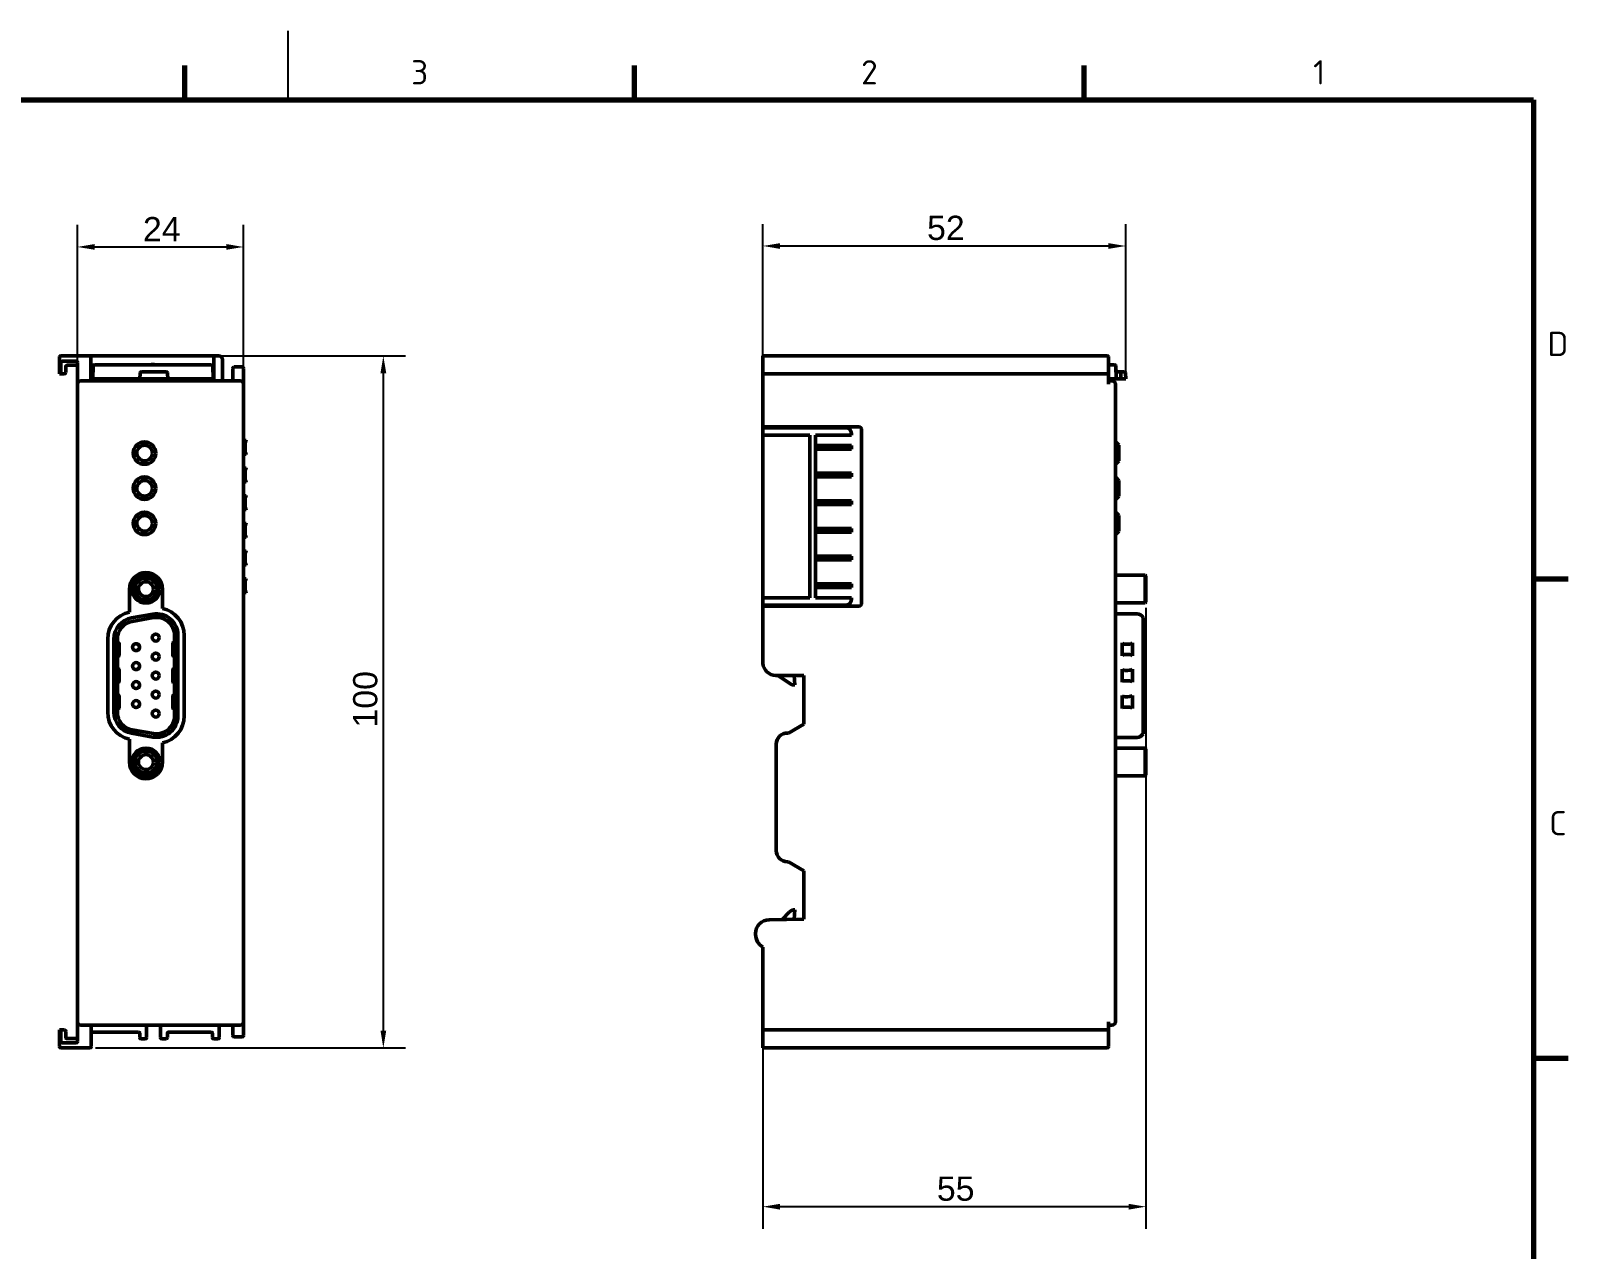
# Model space of a CAD drawing. Header units: millimetres. Extents: x 0 to 415, y 0 to 297.
# Drawn here: x 192.8 to 415, y 120.9 to 297 of the extents above; entities that cross this region are included whole.
import ezdxf

# ---------------------------------------------------------------- set-up
doc = ezdxf.new("R2010")
doc.units = ezdxf.units.MM
doc.layers.add('Bemaßung (ISO)', color=150, linetype='Continuous', lineweight=25, true_color=0x0080ff)
for name, color, linetype, lineweight in [('Rahmen (ISO)', 7, 'Continuous', 70), ('Rahmen Mittel', 7, 'Continuous', 50), ('Sichtbar (ISO)', 7, 'Continuous', 50)]:
    doc.layers.add(name, color=color, linetype=linetype, lineweight=lineweight)
doc.styles.add('FERTIG Motors-DIN-3_5mm', font='isocpeur.ttf')
doc.styles.add('Notiztext (DIN)', font='arial.ttf')
doc.dimstyles.new('Standard (DIN) online', dxfattribs={"dimtxt": 3.5, "dimasz": 2.5, "dimexe": 3.175, "dimexo": 0.8, "dimgap": 0.8, "dimtad": 1, "dimrnd": 1e-08, "dimtxsty": 'Notiztext (DIN)', "dimcen": 0.09, "dimdle": 10, "dimclrd": 7, "dimclre": 7, "dimclrt": 7, "dimadec": 0, "dimazin": 2, "dimtfac": 1, "dimtmove": 0, "dimatfit": 3, "dimfxl": 1, "dimtolj": 1, "dimtzin": 0, "dimlwd": 25, "dimlwe": 25, "dimarcsym": 0})

# ---------------------------------------------------------------- blocks, each defined once
blk = doc.blocks.new('Ränder A3-QUER')
at = {"layer": 'Rahmen (ISO)', "lineweight": 25}
blk.add_line((230, 287), (230, 297), dxfattribs=at)
at = {"layer": 'Rahmen (ISO)'}
for p, q in [((215, 292), (215, 287)), ((280, 292), (280, 287)), ((345, 292), (345, 287)), ((20, 287), (410, 287)), ((410, 287), (410, 10)), ((415, 217.75), (410, 217.75)), ((415, 148.5), (410, 148.5))]:
    blk.add_line(p, q, dxfattribs=at)
at = {"layer": 'Rahmen Mittel', "char_height": 3.5, "attachment_point": 5, "style": 'FERTIG Motors-DIN-3_5mm'}
for s, insert, width in [('\\fISOCPEUR|b0|i0;3', (249, 291), 65.5864), ('\\fISOCPEUR|b0|i0;2', (314, 291), 65.5864), ('\\fISOCPEUR|b0|i0;1', (379, 291), 65.5864), ('\\fISOCPEUR|b0|i0;D', (413.5, 251.75), 5.0047), ('\\fISOCPEUR|b0|i0;C', (413.5, 182.5), 5.0047)]:
    blk.add_mtext(s, dxfattribs=dict(at, insert=insert, width=width))
blk = doc.blocks.new('*D39')
at = {"layer": 'Bemaßung (ISO)', "color": 7, "lineweight": 25, "transparency": 16777216}
for p, q in [((199.54, 246.72), (199.54, 268.94)), ((223.54, 246.72), (223.54, 268.94)), ((202.04, 265.76), (221.04, 265.76))]:
    blk.add_line(p, q, dxfattribs=at)
at = {"layer": 'Bemaßung (ISO)', "color": 7, "transparency": 16777216}
for points in [[(202.04, 266.18), (202.04, 265.35), (199.54, 265.76)], [(221.04, 266.18), (221.04, 265.35), (223.54, 265.76)]]:
    blk.add_solid(points, dxfattribs=at)
at = {"layer": 'Defpoints', "color": 0, "transparency": 16777216}
for p in [(223.54, 265.76), (199.54, 245.92), (223.54, 245.92)]:
    blk.add_point(p, dxfattribs=at)
at = {"layer": 'Bemaßung (ISO)', "color": 7, "lineweight": 25, "transparency": 16777216, "insert": (209.01, 270.08), "char_height": 3.5, "attachment_point": 1, "style": 'Notiztext (DIN)'}
blk.add_mtext('\\A1;24', dxfattribs=at)
blk = doc.blocks.new('*D40')
at = {"layer": 'Bemaßung (ISO)', "color": 7, "lineweight": 25, "transparency": 16777216}
for p, q in [((298.6, 248.22), (298.6, 269.07)), ((351.05, 247.52), (351.05, 269.07)), ((301.1, 265.9), (348.55, 265.9))]:
    blk.add_line(p, q, dxfattribs=at)
at = {"layer": 'Bemaßung (ISO)', "color": 7, "transparency": 16777216}
for points in [[(301.1, 266.31), (301.1, 265.48), (298.6, 265.9)], [(348.55, 266.31), (348.55, 265.48), (351.05, 265.9)]]:
    blk.add_solid(points, dxfattribs=at)
at = {"layer": 'Defpoints', "color": 0, "transparency": 16777216}
for p in [(351.05, 265.9), (298.6, 247.42), (351.05, 246.72)]:
    blk.add_point(p, dxfattribs=at)
at = {"layer": 'Bemaßung (ISO)', "color": 7, "lineweight": 25, "transparency": 16777216, "insert": (322.33, 270.27), "char_height": 3.5, "attachment_point": 1, "style": 'Notiztext (DIN)'}
blk.add_mtext('\\A1;52', dxfattribs=at)
blk = doc.blocks.new('*D41')
at = {"layer": 'Bemaßung (ISO)', "color": 7, "lineweight": 25, "transparency": 16777216}
for p, q in [((353.95, 213.62), (353.95, 123.9)), ((298.6, 150.77), (298.6, 123.9)), ((351.45, 127.08), (301.1, 127.08))]:
    blk.add_line(p, q, dxfattribs=at)
at = {"layer": 'Bemaßung (ISO)', "color": 7, "transparency": 16777216}
for points in [[(301.1, 127.5), (301.1, 126.66), (298.6, 127.08)], [(351.45, 127.5), (351.45, 126.66), (353.95, 127.08)]]:
    blk.add_solid(points, dxfattribs=at)
at = {"layer": 'Defpoints', "color": 0, "transparency": 16777216}
for p in [(353.95, 214.42), (298.6, 151.57), (298.6, 127.08)]:
    blk.add_point(p, dxfattribs=at)
at = {"layer": 'Bemaßung (ISO)', "color": 7, "lineweight": 25, "transparency": 16777216, "insert": (323.75, 131.44), "char_height": 3.5, "attachment_point": 1, "style": 'Notiztext (DIN)'}
blk.add_mtext('\\A1;55', dxfattribs=at)
blk = doc.blocks.new('*D42')
at = {"layer": 'Bemaßung (ISO)', "color": 7, "lineweight": 25, "transparency": 16777216}
for p, q in [((220.23, 250.02), (246.93, 250.02)), ((243.75, 247.52), (243.75, 152.52)), ((202.14, 150.02), (246.93, 150.02))]:
    blk.add_line(p, q, dxfattribs=at)
at = {"layer": 'Bemaßung (ISO)', "color": 7, "transparency": 16777216}
for points in [[(243.34, 247.52), (244.17, 247.52), (243.75, 250.02)], [(243.34, 152.52), (244.17, 152.52), (243.75, 150.02)]]:
    blk.add_solid(points, dxfattribs=at)
at = {"layer": 'Defpoints', "color": 0, "transparency": 16777216}
for p in [(219.43, 250.02), (201.34, 150.02), (243.75, 150.02)]:
    blk.add_point(p, dxfattribs=at)
at = {"layer": 'Bemaßung (ISO)', "color": 7, "lineweight": 25, "transparency": 16777216, "insert": (239.38, 196.32), "char_height": 3.5, "attachment_point": 1, "rotation": 90, "style": 'Notiztext (DIN)'}
blk.add_mtext('\\A1;100', dxfattribs=at)

msp = doc.modelspace()

# ---------------------------------------------------------------- linework, layer by layer
at = {"layer": 'Sichtbar (ISO)'}
for p, q in [((196.943, 249.816), (196.943, 247.416)), ((201.293, 250.016), (197.143, 250.016)), ((197.143, 249.077), (197.143, 247.616)), ((199.343, 249.266), (197.335, 249.266)), ((199.543, 245.916), (199.543, 249.057)), ((201.293, 250.016), (219.433, 250.016)), ((201.493, 246.716), (201.493, 249.816)), ((219.233, 249.582), (219.233, 249.816)), ((219.233, 249.582), (219.233, 248.768)), ((219.983, 250.016), (219.433, 250.016)), ((220.483, 249.516), (220.483, 249.37)), ((220.483, 248.555), (220.483, 249.37)), ((348.346, 250.016), (298.596, 250.016)), ((298.596, 249.816), (298.596, 250.016)), ((298.596, 249.816), (298.596, 247.416)), ((348.546, 249.077), (348.546, 249.816)), ((348.546, 249.077), (348.546, 247.616)), ((196.968, 247.416), (196.943, 247.416)), ((196.968, 247.416), (197.609, 247.416)), ((197.643, 247.416), (197.609, 247.416)), ((197.843, 247.616), (197.843, 248.466)), ((198.043, 248.666), (199.343, 248.666)), ((201.293, 246.716), (201.743, 246.716)), ((201.79, 248.521), (201.743, 246.716)), ((202.243, 246.716), (201.743, 246.716)), ((201.99, 248.716), (202.29, 248.716)), ((202.243, 246.716), (208.567, 246.716)), ((218.596, 248.716), (202.29, 248.716)), ((208.588, 247.521), (208.567, 246.716)), ((208.767, 246.716), (208.567, 246.716)), ((208.767, 246.716), (212.393, 246.716)), ((212.372, 247.716), (208.788, 247.716)), ((212.593, 246.716), (212.393, 246.716)), ((212.593, 246.716), (212.572, 247.521)), ((212.593, 246.716), (218.643, 246.716)), ((218.596, 248.716), (218.896, 248.716)), ((219.143, 246.716), (218.643, 246.716)), ((219.143, 246.716), (219.096, 248.521)), ((219.143, 246.716), (219.433, 246.716)), ((219.233, 248.202), (219.233, 248.768)), ((219.233, 248.202), (219.233, 246.716)), ((220.483, 248.555), (220.483, 248.202)), ((220.483, 246.416), (220.483, 248.202)), ((221.993, 248.216), (221.993, 246.616)), ((222.193, 248.416), (222.194, 248.416)), ((223.343, 248.416), (222.194, 248.416)), ((223.543, 248.216), (223.543, 248.205)), ((223.543, 247.747), (223.543, 248.205)), ((223.543, 245.916), (223.543, 247.747)), ((298.596, 247.416), (348.346, 247.416)), ((298.596, 239.766), (298.596, 247.416)), ((348.442, 247.416), (348.346, 247.416)), ((349.125, 248.716), (348.546, 248.716)), ((348.546, 245.916), (348.546, 247.616)), ((348.546, 246.716), (349.173, 246.716)), ((349.125, 248.716), (349.425, 248.716)), ((349.672, 246.716), (349.173, 246.716)), ((349.672, 246.716), (349.625, 248.521)), ((349.672, 246.716), (349.872, 246.716)), ((350.141, 247.716), (349.841, 247.716)), ((349.872, 246.716), (350.12, 246.716)), ((350.12, 246.716), (350.32, 246.716)), ((350.541, 247.716), (350.141, 247.716)), ((350.341, 247.521), (350.32, 246.716)), ((350.52, 246.716), (350.32, 246.716)), ((350.52, 246.716), (350.846, 246.716)), ((350.825, 247.716), (350.541, 247.716)), ((351.046, 246.716), (350.846, 246.716)), ((351.046, 246.716), (351.025, 247.521)), ((199.543, 245.916), (199.543, 153.816)), ((223.043, 246.416), (200.043, 246.416)), ((223.543, 153.816), (223.543, 245.916)), ((349.046, 246.416), (348.546, 246.416)), ((349.546, 153.816), (349.546, 245.916)), ((223.543, 237.816), (223.895, 237.816)), ((223.918, 237.816), (223.895, 237.816)), ((298.596, 239.766), (312.546, 239.766)), ((298.596, 239.616), (298.596, 239.766)), ((310.596, 239.616), (298.596, 239.616)), ((298.596, 238.566), (298.596, 239.616)), ((298.596, 215.066), (298.596, 238.566)), ((298.596, 238.566), (305.396, 238.566)), ((305.396, 238.566), (305.396, 215.066)), ((306.196, 215.066), (306.196, 238.566)), ((306.196, 238.566), (311.396, 238.566)), ((311.396, 238.566), (311.396, 238.816)), ((312.846, 239.466), (312.846, 214.166)), ((223.543, 237.615), (223.77, 237.615)), ((223.543, 236.018), (223.77, 236.018)), ((223.895, 235.816), (223.543, 235.816)), ((223.793, 237.615), (223.77, 237.615)), ((223.793, 236.018), (223.77, 236.018)), ((223.793, 236.018), (223.793, 237.615)), ((223.895, 235.816), (223.918, 235.816)), ((306.196, 237.089), (311.396, 237.089)), ((306.196, 236.916), (311.396, 236.916)), ((311.396, 236.716), (306.196, 236.716)), ((311.396, 236.543), (306.196, 236.543)), ((311.396, 236.916), (311.396, 237.089)), ((311.396, 236.716), (311.396, 236.916)), ((311.396, 236.543), (311.396, 236.716)), ((350.046, 237.101), (349.546, 237.601)), ((350.046, 237.101), (350.046, 234.851)), ((223.543, 233.816), (223.895, 233.816)), ((223.543, 233.615), (223.77, 233.615)), ((223.793, 233.615), (223.77, 233.615)), ((223.793, 232.018), (223.793, 233.615)), ((223.918, 233.816), (223.895, 233.816)), ((350.046, 234.851), (349.546, 234.351)), ((223.543, 232.018), (223.77, 232.018)), ((223.895, 231.816), (223.543, 231.816)), ((223.793, 232.018), (223.77, 232.018)), ((223.895, 231.816), (223.918, 231.816)), ((306.196, 233.089), (311.396, 233.089)), ((306.196, 232.916), (311.396, 232.916)), ((311.396, 232.716), (306.196, 232.716)), ((311.396, 232.543), (306.196, 232.543)), ((311.396, 232.916), (311.396, 233.089)), ((311.396, 232.716), (311.396, 232.916)), ((311.396, 232.543), (311.396, 232.716)), ((350.046, 232.021), (349.546, 232.521)), ((350.046, 232.021), (350.046, 229.771)), ((223.543, 229.816), (223.895, 229.816)), ((223.543, 229.615), (223.77, 229.615)), ((223.793, 229.615), (223.77, 229.615)), ((223.793, 228.018), (223.793, 229.615)), ((223.918, 229.816), (223.895, 229.816)), ((306.196, 229.089), (311.396, 229.089)), ((306.196, 228.916), (311.396, 228.916)), ((311.396, 228.916), (311.396, 229.089)), ((311.396, 228.716), (311.396, 228.916)), ((350.046, 229.771), (349.546, 229.271)), ((223.543, 228.018), (223.77, 228.018)), ((223.895, 227.816), (223.543, 227.816)), ((223.793, 228.018), (223.77, 228.018)), ((223.895, 227.816), (223.918, 227.816)), ((311.396, 228.716), (306.196, 228.716)), ((311.396, 228.543), (306.196, 228.543)), ((311.396, 228.543), (311.396, 228.716)), ((350.046, 226.941), (349.546, 227.441)), ((350.046, 226.941), (350.046, 224.691)), ((223.543, 225.816), (223.895, 225.816)), ((223.543, 225.615), (223.77, 225.615)), ((223.793, 225.615), (223.77, 225.615)), ((223.793, 224.018), (223.793, 225.615)), ((223.918, 225.816), (223.895, 225.816)), ((306.196, 225.089), (311.396, 225.089)), ((306.196, 224.916), (311.396, 224.916)), ((311.396, 224.716), (306.196, 224.716)), ((311.396, 224.543), (306.196, 224.543)), ((311.396, 224.916), (311.396, 225.089)), ((311.396, 224.716), (311.396, 224.916)), ((311.396, 224.543), (311.396, 224.716)), ((350.046, 224.691), (349.546, 224.191)), ((223.543, 224.018), (223.77, 224.018)), ((223.895, 223.816), (223.543, 223.816)), ((223.793, 224.018), (223.77, 224.018)), ((223.895, 223.816), (223.918, 223.816)), ((223.543, 221.816), (223.895, 221.816)), ((223.543, 221.615), (223.77, 221.615)), ((223.543, 220.018), (223.77, 220.018)), ((223.793, 221.615), (223.77, 221.615)), ((223.793, 220.018), (223.77, 220.018)), ((223.793, 220.018), (223.793, 221.615)), ((223.918, 221.816), (223.895, 221.816)), ((306.196, 221.089), (311.396, 221.089)), ((306.196, 220.916), (311.396, 220.916)), ((311.396, 220.716), (306.196, 220.716)), ((311.396, 220.543), (306.196, 220.543)), ((311.396, 220.916), (311.396, 221.089)), ((311.396, 220.716), (311.396, 220.916)), ((311.396, 220.543), (311.396, 220.716)), ((223.895, 219.816), (223.543, 219.816)), ((223.543, 217.816), (223.895, 217.816)), ((223.895, 219.816), (223.918, 219.816)), ((223.918, 217.816), (223.895, 217.816)), ((349.546, 218.316), (353.846, 218.316)), ((353.846, 214.316), (353.846, 218.316)), ((353.946, 218.216), (353.846, 218.316)), ((353.946, 214.416), (353.946, 218.216)), ((207.043, 213.001), (207.043, 216.316)), ((211.843, 216.316), (211.843, 213.54)), ((223.543, 217.615), (223.77, 217.615)), ((223.543, 216.018), (223.77, 216.018)), ((223.895, 215.816), (223.543, 215.816)), ((223.793, 217.615), (223.77, 217.615)), ((223.793, 216.018), (223.77, 216.018)), ((223.793, 216.018), (223.793, 217.615)), ((223.895, 215.816), (223.918, 215.816)), ((306.196, 217.089), (311.396, 217.089)), ((306.196, 216.916), (311.396, 216.916)), ((311.396, 216.716), (306.196, 216.716)), ((311.396, 216.543), (306.196, 216.543)), ((311.396, 216.916), (311.396, 217.089)), ((311.396, 216.716), (311.396, 216.916)), ((311.396, 216.543), (311.396, 216.716)), ((305.396, 215.066), (298.596, 215.066)), ((298.596, 214.016), (298.596, 215.066)), ((310.596, 214.016), (298.596, 214.016)), ((298.596, 213.866), (298.596, 214.016)), ((312.546, 213.866), (298.596, 213.866)), ((298.596, 205.612), (298.596, 213.866)), ((311.396, 215.066), (306.196, 215.066)), ((311.396, 214.816), (311.396, 215.066)), ((349.546, 214.316), (353.846, 214.316)), ((353.946, 214.416), (353.846, 214.316)), ((210.435, 212.694), (207.375, 212.154)), ((207.462, 211.662), (210.522, 212.202)), ((349.546, 212.741), (352.68, 212.741)), ((353.546, 212.241), (353.546, 212.202)), ((353.546, 211.662), (353.546, 212.202)), ((353.546, 211.662), (353.546, 209.102)), ((203.913, 198.536), (203.913, 209.097)), ((204.813, 209.102), (204.813, 198.541)), ((205.313, 198.541), (205.313, 209.102)), ((213.573, 209.641), (213.573, 198.001)), ((214.073, 198.001), (214.073, 209.641)), ((214.973, 209.636), (214.973, 197.996)), ((353.546, 198.541), (353.546, 209.102)), ((205.362, 208.621), (205.313, 208.621)), ((205.369, 208.621), (205.362, 208.621)), ((205.373, 208.621), (205.369, 208.621)), ((205.568, 206.818), (205.568, 208.424)), ((213.318, 206.818), (213.318, 208.424)), ((213.517, 208.621), (213.513, 208.621)), ((213.525, 208.621), (213.517, 208.621)), ((213.573, 208.621), (213.525, 208.621)), ((350.524, 208.571), (350.524, 206.671)), ((350.871, 208.371), (351.291, 208.371)), ((351.291, 206.871), (350.871, 206.871)), ((352.037, 206.671), (352.037, 208.571)), ((205.313, 206.621), (205.362, 206.621)), ((205.362, 204.821), (205.313, 204.821)), ((205.362, 206.621), (205.369, 206.621)), ((205.369, 204.821), (205.362, 204.821)), ((205.369, 206.621), (205.373, 206.621)), ((205.373, 204.821), (205.369, 204.821)), ((205.568, 203.018), (205.568, 204.624)), ((213.318, 203.018), (213.318, 204.624)), ((213.513, 206.621), (213.517, 206.621)), ((213.517, 204.821), (213.513, 204.821)), ((213.525, 204.821), (213.517, 204.821)), ((213.573, 204.821), (213.525, 204.821)), ((350.524, 204.771), (350.524, 202.871)), ((350.871, 204.571), (351.291, 204.571)), ((352.037, 202.871), (352.037, 204.771)), ((205.313, 202.821), (205.362, 202.821)), ((205.362, 202.821), (205.369, 202.821)), ((205.369, 202.821), (205.373, 202.821)), ((213.513, 202.821), (213.517, 202.821)), ((300.47, 203.86), (304.546, 203.816)), ((300.773, 203.818), (302.722, 202.547)), ((302.995, 202.466), (303.246, 202.466)), ((303.246, 202.466), (303.127, 203.832)), ((304.546, 203.816), (304.546, 196.816)), ((351.291, 203.071), (350.871, 203.071)), ((205.362, 201.021), (205.313, 201.021)), ((205.369, 201.021), (205.362, 201.021)), ((205.373, 201.021), (205.369, 201.021)), ((205.568, 199.218), (205.568, 200.824)), ((213.318, 199.218), (213.318, 200.824)), ((213.517, 201.021), (213.513, 201.021)), ((213.525, 201.021), (213.517, 201.021)), ((213.573, 201.021), (213.525, 201.021)), ((350.524, 200.971), (350.524, 199.071)), ((350.871, 200.771), (351.291, 200.771)), ((352.037, 199.071), (352.037, 200.971)), ((205.313, 199.021), (205.362, 199.021)), ((205.362, 199.021), (205.369, 199.021)), ((205.369, 199.021), (205.373, 199.021)), ((213.513, 199.021), (213.517, 199.021)), ((351.291, 199.271), (350.871, 199.271)), ((353.546, 198.541), (353.546, 195.98)), ((210.522, 195.441), (207.462, 195.98)), ((304.546, 196.816), (302.294, 195.516)), ((353.546, 195.441), (353.546, 195.98)), ((207.043, 191.316), (207.043, 194.631)), ((207.375, 195.488), (210.435, 194.948)), ((211.843, 194.092), (211.843, 191.316)), ((300.546, 193.916), (300.546, 178.516)), ((302.294, 195.516), (302.146, 195.516)), ((349.546, 194.901), (352.68, 194.901)), ((349.546, 193.326), (353.846, 193.326)), ((353.546, 195.441), (353.546, 195.401)), ((353.846, 189.326), (353.846, 193.326)), ((353.946, 193.226), (353.846, 193.326)), ((353.946, 189.426), (353.946, 193.226)), ((349.546, 189.326), (353.846, 189.326)), ((353.946, 189.426), (353.846, 189.326)), ((302.146, 176.916), (302.294, 176.916)), ((302.294, 176.916), (304.546, 175.616)), ((304.546, 175.616), (304.546, 168.638)), ((301.378, 168.583), (302.446, 169.697)), ((302.72, 169.881), (302.446, 169.697)), ((303.246, 169.966), (302.999, 169.966)), ((303.128, 168.614), (303.246, 169.966)), ((304.546, 168.638), (299.511, 168.55)), ((297.546, 166.551), (297.546, 166.416)), ((298.596, 152.616), (298.596, 164.597)), ((199.543, 153.816), (199.543, 150.975)), ((223.543, 152.286), (223.543, 153.816)), ((348.546, 153.816), (348.546, 152.467)), ((196.943, 152.616), (196.972, 152.616)), ((196.943, 152.616), (196.943, 150.216)), ((197.605, 152.616), (196.972, 152.616)), ((197.15, 152.416), (197.15, 150.955)), ((197.605, 152.616), (197.65, 152.616)), ((197.85, 151.566), (197.85, 152.416)), ((199.343, 151.366), (198.05, 151.366)), ((200.043, 153.316), (223.043, 153.316)), ((201.543, 150.216), (201.543, 153.216)), ((201.743, 152.316), (208.343, 152.316)), ((208.543, 152.116), (208.543, 151.516)), ((208.743, 151.316), (209.343, 151.316)), ((209.543, 152.199), (209.543, 153.116)), ((209.543, 151.516), (209.543, 152.199)), ((211.543, 153.116), (211.543, 152.199)), ((211.543, 152.199), (211.543, 151.516)), ((211.743, 151.316), (212.343, 151.316)), ((212.543, 151.516), (212.543, 152.116)), ((212.743, 152.316), (218.843, 152.316)), ((219.043, 152.116), (219.043, 151.516)), ((219.243, 151.316), (219.843, 151.316)), ((220.043, 152.199), (220.043, 153.116)), ((220.043, 151.516), (220.043, 152.199)), ((221.993, 153.116), (221.993, 151.816)), ((222.194, 151.616), (222.193, 151.616)), ((222.194, 151.616), (223.343, 151.616)), ((223.543, 151.827), (223.543, 152.286)), ((223.543, 151.827), (223.543, 151.816)), ((298.596, 152.616), (348.346, 152.616)), ((298.596, 152.616), (298.596, 150.216)), ((348.346, 152.616), (348.45, 152.616)), ((348.546, 153.316), (349.046, 153.316)), ((348.546, 150.216), (348.546, 152.467)), ((197.143, 150.016), (201.343, 150.016)), ((197.342, 150.766), (199.343, 150.766)), ((298.596, 150.016), (298.596, 150.216)), ((298.596, 150.016), (348.346, 150.016))]:
    msp.add_line(p, q, dxfattribs=at)
for centre, radius in [((209.243, 235.976), 1.625), ((209.243, 235.976), 1.125), ((209.243, 230.896), 1.625), ((209.243, 230.896), 1.125), ((209.243, 225.816), 1.625), ((209.243, 225.816), 1.125), ((209.443, 216.316), 2), ((209.443, 216.316), 1.9), ((209.443, 216.316), 1.6), ((209.443, 216.316), 1.078), ((210.863, 209.311), 0.505), ((208.023, 207.931), 0.505), ((210.863, 206.561), 0.505), ((208.023, 205.191), 0.505), ((208.023, 202.451), 0.505), ((210.863, 203.821), 0.505), ((208.023, 199.711), 0.505), ((210.863, 201.081), 0.505), ((210.863, 198.331), 0.505), ((209.443, 191.326), 2), ((209.443, 191.326), 1.9), ((209.443, 191.326), 1.6), ((209.443, 191.326), 1.078)]:
    msp.add_circle(centre, radius, dxfattribs=at)
for centre, radius, start, end in [((197.143, 249.816), 0.2, 90, 180), ((201.293, 249.816), 0.2, 0, 90), ((219.433, 249.816), 0.2, 90, 180), ((219.983, 249.516), 0.5, 0, 90), ((348.346, 249.816), 0.2, 0, 90), ((197.643, 247.616), 0.2, 270, 0), ((198.043, 248.466), 0.2, 177.21988, 180), ((198.043, 248.466), 0.2, 90, 92.65533), ((199.343, 248.466), 0.2, 0, 90), ((201.99, 248.516), 0.2, 90, 178.5), ((208.788, 247.516), 0.2, 90, 178.5), ((210.443, 247.616), 1.167, 70.44651, 109.55349), ((212.372, 247.516), 0.2, 1.5, 90), ((218.896, 248.516), 0.2, 1.5, 90), ((222.193, 248.216), 0.2, 90, 180), ((223.343, 248.216), 0.2, 0, 90), ((349.425, 248.516), 0.2, 1.5, 90), ((349.841, 247.916), 0.2, 181.5, 270), ((350.541, 247.516), 0.2, 90, 178.5), ((350.825, 247.516), 0.2, 1.5, 90), ((200.043, 245.916), 0.5, 90, 180), ((221.793, 246.616), 0.2, 270, 0), ((223.043, 245.916), 0.5, 0, 90), ((348.746, 246.616), 0.2, 180, 270), ((349.046, 245.916), 0.5, 0, 90), ((310.596, 238.816), 0.8, 0, 90), ((312.546, 239.466), 0.3, 0, 90), ((209.443, 216.316), 2.4, 0, 180), ((209.443, 216.316), 2.027, 114.61998, 155.38002), ((209.443, 216.316), 2.027, 24.61998, 65.38002), ((209.443, 216.316), 2.027, 204.61998, 245.38002), ((209.443, 216.316), 2.027, 294.61998, 335.38002), ((210.973, 209.636), 4, 0, 77.43776), ((310.596, 214.816), 0.8, 270, 0), ((312.546, 214.166), 0.3, 270, 0), ((207.913, 209.097), 4, 102.56224, 180), ((207.913, 209.102), 3.1, 100, 180), ((207.913, 209.102), 2.6, 100, 180), ((210.973, 209.641), 3.1, 0, 100), ((210.973, 209.641), 2.6, 0, 100), ((352.68, 211.741), 1, 30, 90), ((300.49, 205.76), 1.9, 184.4777, 269.37718), ((207.913, 198.536), 4, 180, 257.43776), ((207.913, 198.541), 3.1, 180, 260), ((207.913, 198.541), 2.6, 180, 260), ((210.973, 198.001), 3.1, 260, 0), ((210.973, 198.001), 2.6, 260, 0), ((210.973, 197.996), 4, 282.56224, 0), ((302.146, 193.916), 1.6, 89.99845, 180.00155), ((352.68, 195.901), 1, 270, 330), ((209.443, 191.316), 2.4, 180, 0), ((209.443, 191.326), 2.027, 114.61998, 155.38002), ((209.443, 191.326), 2.027, 24.61998, 65.38002), ((209.443, 191.326), 2.027, 204.61998, 245.38002), ((209.443, 191.326), 2.027, 294.61998, 335.38002), ((302.146, 178.516), 1.6, 179.99845, 270.00155), ((299.546, 166.551), 2, 90.99857, 180.00158), ((299.646, 166.416), 2.1, 180, 240), ((200.043, 153.816), 0.5, 180, 270), ((223.043, 153.816), 0.5, 270, 0), ((349.046, 153.816), 0.5, 270, 0), ((197.65, 152.416), 0.2, 0, 90), ((198.05, 151.566), 0.2, 180, 182.76735), ((198.05, 151.566), 0.2, 267.32996, 270), ((199.343, 151.566), 0.2, 270, 0), ((201.643, 153.216), 0.1, 90, 180), ((201.743, 152.116), 0.2, 98.44523, 138.82782), ((208.343, 152.116), 0.2, 11.95286, 90), ((208.343, 152.116), 0.2, 0, 11.95286), ((208.743, 151.516), 0.2, 180, 270), ((209.343, 151.516), 0.2, 270, 0), ((209.743, 153.116), 0.2, 90, 180), ((211.343, 153.116), 0.2, 0, 90), ((211.743, 151.516), 0.2, 180, 270), ((212.343, 151.516), 0.2, 270, 0), ((212.743, 152.116), 0.2, 168.04714, 180), ((212.743, 152.116), 0.2, 90, 168.04714), ((218.843, 152.116), 0.2, 11.95286, 90), ((218.843, 152.116), 0.2, 0, 11.95286), ((219.243, 151.516), 0.2, 180, 270), ((219.843, 151.516), 0.2, 270, 0), ((220.243, 153.116), 0.2, 90, 180), ((221.793, 153.116), 0.2, 0, 90), ((222.193, 151.816), 0.2, 180, 270), ((223.343, 151.816), 0.2, 270, 0), ((197.143, 150.216), 0.2, 180, 270), ((201.343, 150.216), 0.2, 270, 0), ((348.346, 150.216), 0.2, 270, 0)]:
    msp.add_arc(centre, radius, start, end, dxfattribs=at)
for centre, major_axis, ratio, start_param, end_param in [((197.355, 249.057), (-0.167, 0.143), 0.9081532, 5.468899, 6.9446267), ((199.343, 249.057), (0, 0.209), 0.9578263, 4.712389, 6.2831853), ((219.033, 249.816), (0.2, 0), 0.4285714, 4.712389, 6.2831853), ((350.871, 208.571), (-0.346, 0), 0.5773503, 0, 1.5707963), ((350.871, 206.671), (-0.346, 0), 0.5773503, 4.712389, 6.2831853), ((351.291, 208.571), (0.746, 0), 0.2679492, 4.712389, 6.2831853), ((351.291, 206.671), (0.746, 0), 0.2679492, 0, 1.5707963), ((350.871, 204.771), (-0.346, 0), 0.5773503, 0, 1.5707963), ((351.291, 204.771), (0.746, 0), 0.2679492, 4.712389, 6.2831853), ((301.046, 204.237), (-0.44, -0.238), 0.999803, 0.3645831, 0.4963647), ((302.995, 202.966), (-0.142, -0.479), 0.9998342, 5.9942796, 6.572091), ((350.871, 202.871), (-0.346, 0), 0.5773503, 4.712389, 6.2831853), ((351.291, 202.871), (0.746, 0), 0.2679492, 0, 1.5707963), ((350.871, 200.971), (-0.346, 0), 0.5773503, 0, 1.5707963), ((351.291, 200.971), (0.746, 0), 0.2679492, 4.712389, 6.2831853), ((350.871, 199.071), (-0.346, 0), 0.5773503, 4.712389, 6.2831853), ((351.291, 199.071), (0.746, 0), 0.2679492, 0, 1.5707963), ((302.999, 169.466), (-0.146, 0.478), 0.9998335, 5.9867306, 6.5796401), ((196.938, 152.416), (0.212, 0), 0.9438584, 0, 0.2577539), ((201.743, 152.116), (0, 0.4), 0.5, 0.8971627, 1.5707963), ((197.362, 150.975), (-0.167, -0.143), 0.9081532, 5.6217439, 7.0974716), ((199.343, 150.975), (0, -0.209), 0.9578263, 0, 1.5707963)]:
    msp.add_ellipse(centre, major_axis=major_axis, ratio=ratio, start_param=start_param, end_param=end_param, dxfattribs=at)
for points, knots in [([(196.968, 247.416), (196.974, 247.416), (196.981, 247.417), (196.999, 247.421), (197.011, 247.424), (197.036, 247.436), (197.049, 247.444), (197.083, 247.471), (197.105, 247.496), (197.135, 247.553), (197.143, 247.585), (197.143, 247.616)], [-0.080065693, -0.080065693, -0.080065693, -0.080065693, -0.07621394, -0.07621394, -0.071583949, -0.071583949, -0.066953957, -0.066953957, -0.057618026, -0.057618026, -0.048282094, -0.048282094, -0.048282094, -0.048282094]), ([(197.843, 248.476), (197.846, 248.525), (197.867, 248.573), (197.937, 248.643), (197.985, 248.664), (198.034, 248.666)], [-0.14816716, -0.14816716, -0.14816716, -0.14816716, -0.07408358, -0.07408358, 0, 0, 0, 0]), ([(348.442, 247.416), (348.453, 247.416), (348.464, 247.417), (348.486, 247.421), (348.497, 247.424), (348.516, 247.436), (348.523, 247.444), (348.539, 247.471), (348.543, 247.496), (348.547, 247.553), (348.546, 247.585), (348.546, 247.616)], [-0.080065693, -0.080065693, -0.080065693, -0.080065693, -0.07621394, -0.07621394, -0.071583949, -0.071583949, -0.066953957, -0.066953957, -0.057618026, -0.057618026, -0.048282094, -0.048282094, -0.048282094, -0.048282094]), ([(223.516, 246.183), (223.515, 246.19), (223.514, 246.196), (223.482, 246.339), (223.424, 246.472), (223.343, 246.549)], [-0.055863223, -0.055863223, -0.055863223, -0.055863223, -0.053494348, -0.053494348, 0, 0, 0, 0]), ([(223.543, 245.916), (223.543, 245.965), (223.54, 246.014), (223.531, 246.103), (223.525, 246.144), (223.516, 246.183)], [-0.089684716, -0.089684716, -0.089684716, -0.089684716, -0.071323372, -0.071323372, -0.055863223, -0.055863223, -0.055863223, -0.055863223]), ([(223.918, 237.816), (223.918, 237.792), (223.914, 237.767), (223.899, 237.722), (223.887, 237.7), (223.859, 237.662), (223.841, 237.645), (223.812, 237.625), (223.803, 237.619), (223.793, 237.615)], [0, 0, 0, 0, 0.007252815, 0.007252815, 0.014419145, 0.014419145, 0.02158857, 0.02158857, 0.024884401, 0.024884401, 0.024884401, 0.024884401]), ([(223.793, 236.018), (223.815, 236.007), (223.835, 235.992), (223.869, 235.959), (223.883, 235.939), (223.905, 235.896), (223.912, 235.873), (223.917, 235.838), (223.918, 235.827), (223.918, 235.816)], [0, 0, 0, 0, 0.007252815, 0.007252815, 0.014419145, 0.014419145, 0.02158857, 0.02158857, 0.024884401, 0.024884401, 0.024884401, 0.024884401]), ([(223.918, 233.816), (223.918, 233.792), (223.914, 233.767), (223.899, 233.722), (223.887, 233.7), (223.859, 233.662), (223.841, 233.645), (223.812, 233.625), (223.803, 233.619), (223.793, 233.615)], [0, 0, 0, 0, 0.007252815, 0.007252815, 0.014419145, 0.014419145, 0.02158857, 0.02158857, 0.024884401, 0.024884401, 0.024884401, 0.024884401]), ([(223.793, 232.018), (223.815, 232.007), (223.835, 231.992), (223.869, 231.959), (223.883, 231.939), (223.905, 231.896), (223.912, 231.873), (223.917, 231.838), (223.918, 231.827), (223.918, 231.816)], [0, 0, 0, 0, 0.007252815, 0.007252815, 0.014419145, 0.014419145, 0.02158857, 0.02158857, 0.024884401, 0.024884401, 0.024884401, 0.024884401]), ([(223.918, 229.816), (223.918, 229.792), (223.914, 229.767), (223.899, 229.722), (223.887, 229.7), (223.859, 229.662), (223.841, 229.645), (223.812, 229.625), (223.803, 229.619), (223.793, 229.615)], [0, 0, 0, 0, 0.007252815, 0.007252815, 0.014419145, 0.014419145, 0.02158857, 0.02158857, 0.024884401, 0.024884401, 0.024884401, 0.024884401]), ([(223.793, 228.018), (223.815, 228.007), (223.835, 227.992), (223.869, 227.959), (223.883, 227.939), (223.905, 227.896), (223.912, 227.873), (223.917, 227.838), (223.918, 227.827), (223.918, 227.816)], [0, 0, 0, 0, 0.007252815, 0.007252815, 0.014419145, 0.014419145, 0.02158857, 0.02158857, 0.024884401, 0.024884401, 0.024884401, 0.024884401]), ([(223.918, 225.816), (223.918, 225.792), (223.914, 225.767), (223.899, 225.722), (223.887, 225.7), (223.859, 225.662), (223.841, 225.645), (223.812, 225.625), (223.803, 225.619), (223.793, 225.615)], [0, 0, 0, 0, 0.007252815, 0.007252815, 0.014419145, 0.014419145, 0.02158857, 0.02158857, 0.024884401, 0.024884401, 0.024884401, 0.024884401]), ([(223.793, 224.018), (223.815, 224.007), (223.835, 223.992), (223.869, 223.959), (223.883, 223.939), (223.905, 223.896), (223.912, 223.873), (223.917, 223.838), (223.918, 223.827), (223.918, 223.816)], [0, 0, 0, 0, 0.007252815, 0.007252815, 0.014419145, 0.014419145, 0.02158857, 0.02158857, 0.024884401, 0.024884401, 0.024884401, 0.024884401]), ([(223.918, 221.816), (223.918, 221.792), (223.914, 221.767), (223.899, 221.722), (223.887, 221.7), (223.859, 221.662), (223.841, 221.645), (223.812, 221.625), (223.803, 221.619), (223.793, 221.615)], [0, 0, 0, 0, 0.007252815, 0.007252815, 0.014419145, 0.014419145, 0.02158857, 0.02158857, 0.024884401, 0.024884401, 0.024884401, 0.024884401]), ([(223.793, 220.018), (223.815, 220.007), (223.835, 219.992), (223.869, 219.959), (223.883, 219.939), (223.905, 219.896), (223.912, 219.873), (223.917, 219.838), (223.918, 219.827), (223.918, 219.816)], [0, 0, 0, 0, 0.007252815, 0.007252815, 0.014419145, 0.014419145, 0.02158857, 0.02158857, 0.024884401, 0.024884401, 0.024884401, 0.024884401]), ([(208.599, 218.159), (208.65, 218.185), (208.705, 218.203), (208.803, 218.231), (208.848, 218.241), (208.932, 218.258), (208.974, 218.266), (209.047, 218.278), (209.081, 218.284), (209.115, 218.289)], [0, 0, 0, 0, 0.017347537, 0.017347537, 0.030979624, 0.030979624, 0.043522746, 0.043522746, 0.053914601, 0.053914601, 0.053914601, 0.053914601]), ([(209.772, 218.289), (209.809, 218.283), (209.846, 218.277), (209.924, 218.264), (209.965, 218.256), (210.05, 218.238), (210.095, 218.228), (210.19, 218.201), (210.24, 218.183), (210.287, 218.159)], [0.002326341, 0.002326341, 0.002326341, 0.002326341, 0.013839455, 0.013839455, 0.026414592, 0.026414592, 0.040266604, 0.040266604, 0.056356439, 0.056356439, 0.056356439, 0.056356439]), ([(223.918, 217.816), (223.918, 217.792), (223.914, 217.767), (223.899, 217.722), (223.887, 217.7), (223.859, 217.662), (223.841, 217.645), (223.812, 217.625), (223.803, 217.619), (223.793, 217.615)], [0, 0, 0, 0, 0.007252815, 0.007252815, 0.014419145, 0.014419145, 0.02158857, 0.02158857, 0.024884401, 0.024884401, 0.024884401, 0.024884401]), ([(207.47, 216.645), (207.476, 216.682), (207.482, 216.719), (207.496, 216.796), (207.503, 216.838), (207.521, 216.923), (207.532, 216.968), (207.559, 217.063), (207.576, 217.113), (207.601, 217.16)], [0.002326341, 0.002326341, 0.002326341, 0.002326341, 0.013839455, 0.013839455, 0.026414592, 0.026414592, 0.040266604, 0.040266604, 0.056356439, 0.056356439, 0.056356439, 0.056356439]), ([(207.601, 215.472), (207.574, 215.523), (207.556, 215.578), (207.529, 215.676), (207.518, 215.721), (207.501, 215.805), (207.494, 215.847), (207.481, 215.92), (207.476, 215.954), (207.47, 215.987)], [0, 0, 0, 0, 0.017347394, 0.017347394, 0.030979423, 0.030979423, 0.043522546, 0.043522546, 0.053914787, 0.053914787, 0.053914787, 0.053914787]), ([(211.286, 217.16), (211.312, 217.109), (211.331, 217.054), (211.358, 216.956), (211.368, 216.911), (211.385, 216.827), (211.393, 216.786), (211.405, 216.712), (211.411, 216.679), (211.416, 216.645)], [0, 0, 0, 0, 0.017347537, 0.017347537, 0.030979624, 0.030979624, 0.043522746, 0.043522746, 0.053914601, 0.053914601, 0.053914601, 0.053914601]), ([(211.416, 215.987), (211.41, 215.95), (211.404, 215.913), (211.391, 215.836), (211.383, 215.794), (211.365, 215.71), (211.355, 215.664), (211.328, 215.569), (211.31, 215.519), (211.286, 215.472)], [0.002325923, 0.002325923, 0.002325923, 0.002325923, 0.013839315, 0.013839315, 0.026414248, 0.026414248, 0.040265994, 0.040265994, 0.056355348, 0.056355348, 0.056355348, 0.056355348]), ([(223.793, 216.018), (223.815, 216.007), (223.835, 215.992), (223.869, 215.959), (223.883, 215.939), (223.905, 215.896), (223.912, 215.873), (223.917, 215.838), (223.918, 215.827), (223.918, 215.816)], [0, 0, 0, 0, 0.007252815, 0.007252815, 0.014419145, 0.014419145, 0.02158857, 0.02158857, 0.024884401, 0.024884401, 0.024884401, 0.024884401]), ([(209.115, 214.343), (209.077, 214.349), (209.04, 214.355), (208.963, 214.369), (208.921, 214.376), (208.837, 214.394), (208.791, 214.405), (208.696, 214.432), (208.646, 214.449), (208.599, 214.474)], [0.002324333, 0.002324333, 0.002324333, 0.002324333, 0.01383878, 0.01383878, 0.026412937, 0.026412937, 0.040263669, 0.040263669, 0.056351192, 0.056351192, 0.056351192, 0.056351192]), ([(210.287, 214.474), (210.236, 214.447), (210.181, 214.429), (210.083, 214.402), (210.038, 214.391), (209.954, 214.374), (209.913, 214.367), (209.839, 214.354), (209.806, 214.349), (209.772, 214.343)], [0, 0, 0, 0, 0.017346847, 0.017346847, 0.030978661, 0.030978661, 0.043521781, 0.043521781, 0.053915497, 0.053915497, 0.053915497, 0.053915497]), ([(205.373, 208.621), (205.38, 208.621), (205.388, 208.621), (205.403, 208.619), (205.41, 208.618), (205.431, 208.613), (205.444, 208.608), (205.469, 208.596), (205.481, 208.588), (205.503, 208.571), (205.514, 208.561), (205.531, 208.54), (205.539, 208.528), (205.552, 208.503), (205.557, 208.49), (205.566, 208.459), (205.568, 208.441), (205.568, 208.424)], [0, 0, 0, 0, 0.002317604, 0.002317604, 0.004606723, 0.004606723, 0.0089822, 0.0089822, 0.013282357, 0.013282357, 0.017584769, 0.017584769, 0.02188541, 0.02188541, 0.026186536, 0.026186536, 0.031579325, 0.031579325, 0.031579325, 0.031579325]), ([(205.568, 206.818), (205.568, 206.797), (205.565, 206.776), (205.551, 206.735), (205.541, 206.715), (205.514, 206.681), (205.498, 206.665), (205.462, 206.641), (205.442, 206.632), (205.413, 206.625), (205.405, 206.624), (205.389, 206.622), (205.381, 206.621), (205.373, 206.621)], [0, 0, 0, 0, 0.006426731, 0.006426731, 0.013148773, 0.013148773, 0.019851137, 0.019851137, 0.026466803, 0.026466803, 0.028973351, 0.028973351, 0.031517683, 0.031517683, 0.031517683, 0.031517683]), ([(213.318, 208.424), (213.318, 208.445), (213.322, 208.466), (213.335, 208.507), (213.345, 208.527), (213.372, 208.562), (213.388, 208.577), (213.425, 208.601), (213.445, 208.61), (213.473, 208.617), (213.481, 208.619), (213.497, 208.621), (213.505, 208.621), (213.513, 208.621)], [0, 0, 0, 0, 0.006425812, 0.006425812, 0.013147841, 0.013147841, 0.019850503, 0.019850503, 0.026466205, 0.026466205, 0.028973114, 0.028973114, 0.031517812, 0.031517812, 0.031517812, 0.031517812]), ([(213.513, 206.621), (213.506, 206.621), (213.498, 206.622), (213.484, 206.623), (213.476, 206.624), (213.455, 206.629), (213.442, 206.634), (213.417, 206.647), (213.405, 206.654), (213.383, 206.671), (213.373, 206.681), (213.355, 206.703), (213.347, 206.714), (213.334, 206.739), (213.329, 206.753), (213.321, 206.783), (213.318, 206.801), (213.318, 206.818)], [0, 0, 0, 0, 0.002328953, 0.002328953, 0.004628987, 0.004628987, 0.009023537, 0.009023537, 0.013315842, 0.013315842, 0.017610383, 0.017610383, 0.021903169, 0.021903169, 0.026196433, 0.026196433, 0.031579302, 0.031579302, 0.031579302, 0.031579302]), ([(205.373, 204.821), (205.381, 204.821), (205.388, 204.821), (205.403, 204.819), (205.41, 204.818), (205.431, 204.813), (205.445, 204.808), (205.47, 204.795), (205.482, 204.788), (205.504, 204.771), (205.514, 204.761), (205.532, 204.739), (205.539, 204.728), (205.552, 204.703), (205.557, 204.69), (205.566, 204.659), (205.568, 204.641), (205.568, 204.624)], [0, 0, 0, 0, 0.002340492, 0.002340492, 0.004651618, 0.004651618, 0.009065531, 0.009065531, 0.01334986, 0.01334986, 0.017636402, 0.017636402, 0.021921208, 0.021921208, 0.026206482, 0.026206482, 0.031579272, 0.031579272, 0.031579272, 0.031579272]), ([(213.318, 204.624), (213.318, 204.645), (213.322, 204.666), (213.335, 204.707), (213.345, 204.727), (213.372, 204.762), (213.388, 204.777), (213.425, 204.801), (213.445, 204.81), (213.473, 204.817), (213.481, 204.819), (213.497, 204.821), (213.505, 204.821), (213.513, 204.821)], [0, 0, 0, 0, 0.006427777, 0.006427777, 0.013149851, 0.013149851, 0.019851861, 0.019851861, 0.026467484, 0.026467484, 0.028973625, 0.028973625, 0.031517546, 0.031517546, 0.031517546, 0.031517546]), ([(205.568, 203.018), (205.568, 202.997), (205.565, 202.976), (205.551, 202.935), (205.541, 202.915), (205.514, 202.881), (205.498, 202.865), (205.462, 202.841), (205.442, 202.832), (205.413, 202.825), (205.405, 202.824), (205.389, 202.822), (205.381, 202.821), (205.373, 202.821)], [0, 0, 0, 0, 0.006427777, 0.006427777, 0.013149851, 0.013149851, 0.019851861, 0.019851861, 0.026467484, 0.026467484, 0.028973625, 0.028973625, 0.031517546, 0.031517546, 0.031517546, 0.031517546]), ([(213.513, 202.821), (213.506, 202.821), (213.498, 202.822), (213.483, 202.823), (213.476, 202.825), (213.455, 202.829), (213.442, 202.834), (213.416, 202.847), (213.404, 202.854), (213.382, 202.871), (213.372, 202.881), (213.355, 202.903), (213.347, 202.915), (213.334, 202.94), (213.329, 202.953), (213.321, 202.983), (213.318, 203.001), (213.318, 203.018)], [0, 0, 0, 0, 0.002340492, 0.002340492, 0.004651618, 0.004651618, 0.009065531, 0.009065531, 0.01334986, 0.01334986, 0.017636402, 0.017636402, 0.021921208, 0.021921208, 0.026206482, 0.026206482, 0.031579272, 0.031579272, 0.031579272, 0.031579272]), ([(205.373, 201.021), (205.381, 201.021), (205.388, 201.021), (205.403, 201.019), (205.41, 201.018), (205.431, 201.013), (205.444, 201.008), (205.47, 200.996), (205.482, 200.988), (205.504, 200.971), (205.514, 200.961), (205.532, 200.94), (205.539, 200.928), (205.552, 200.903), (205.557, 200.89), (205.566, 200.859), (205.568, 200.841), (205.568, 200.824)], [0, 0, 0, 0, 0.002328953, 0.002328953, 0.004628987, 0.004628987, 0.009023537, 0.009023537, 0.013315842, 0.013315842, 0.017610383, 0.017610383, 0.021903169, 0.021903169, 0.026196433, 0.026196433, 0.031579302, 0.031579302, 0.031579302, 0.031579302]), ([(213.318, 200.824), (213.318, 200.845), (213.322, 200.866), (213.335, 200.907), (213.345, 200.927), (213.372, 200.962), (213.388, 200.977), (213.425, 201.001), (213.445, 201.01), (213.473, 201.017), (213.481, 201.019), (213.497, 201.021), (213.505, 201.021), (213.513, 201.021)], [0, 0, 0, 0, 0.006426731, 0.006426731, 0.013148773, 0.013148773, 0.019851137, 0.019851137, 0.026466803, 0.026466803, 0.028973351, 0.028973351, 0.031517683, 0.031517683, 0.031517683, 0.031517683]), ([(205.568, 199.218), (205.568, 199.198), (205.565, 199.176), (205.551, 199.135), (205.541, 199.115), (205.514, 199.081), (205.498, 199.065), (205.462, 199.041), (205.442, 199.032), (205.413, 199.025), (205.405, 199.024), (205.389, 199.022), (205.381, 199.021), (205.373, 199.021)], [0, 0, 0, 0, 0.006425812, 0.006425812, 0.013147841, 0.013147841, 0.019850503, 0.019850503, 0.026466205, 0.026466205, 0.028973114, 0.028973114, 0.031517812, 0.031517812, 0.031517812, 0.031517812]), ([(213.513, 199.021), (213.506, 199.021), (213.498, 199.022), (213.484, 199.023), (213.476, 199.024), (213.456, 199.029), (213.442, 199.034), (213.417, 199.046), (213.405, 199.054), (213.383, 199.071), (213.373, 199.081), (213.355, 199.102), (213.347, 199.114), (213.334, 199.139), (213.329, 199.152), (213.321, 199.183), (213.318, 199.201), (213.318, 199.218)], [0, 0, 0, 0, 0.002317604, 0.002317604, 0.004606723, 0.004606723, 0.0089822, 0.0089822, 0.013282357, 0.013282357, 0.017584769, 0.017584769, 0.02188541, 0.02188541, 0.026186536, 0.026186536, 0.031579325, 0.031579325, 0.031579325, 0.031579325]), ([(207.47, 191.655), (207.476, 191.692), (207.482, 191.729), (207.496, 191.806), (207.503, 191.848), (207.521, 191.933), (207.532, 191.978), (207.559, 192.073), (207.576, 192.123), (207.601, 192.17)], [0.002325923, 0.002325923, 0.002325923, 0.002325923, 0.013839315, 0.013839315, 0.026414248, 0.026414248, 0.040265994, 0.040265994, 0.056355348, 0.056355348, 0.056355348, 0.056355348]), ([(208.599, 193.169), (208.65, 193.195), (208.705, 193.213), (208.803, 193.241), (208.848, 193.251), (208.932, 193.268), (208.974, 193.276), (209.047, 193.288), (209.081, 193.294), (209.115, 193.299)], [0, 0, 0, 0, 0.017346847, 0.017346847, 0.030978661, 0.030978661, 0.043521781, 0.043521781, 0.053915497, 0.053915497, 0.053915497, 0.053915497]), ([(209.772, 193.299), (209.809, 193.293), (209.846, 193.287), (209.924, 193.274), (209.965, 193.266), (210.05, 193.248), (210.095, 193.238), (210.19, 193.211), (210.24, 193.193), (210.287, 193.169)], [0.002324333, 0.002324333, 0.002324333, 0.002324333, 0.01383878, 0.01383878, 0.026412937, 0.026412937, 0.040263669, 0.040263669, 0.056351192, 0.056351192, 0.056351192, 0.056351192]), ([(211.286, 192.17), (211.312, 192.119), (211.331, 192.064), (211.358, 191.966), (211.368, 191.921), (211.385, 191.837), (211.393, 191.796), (211.405, 191.722), (211.411, 191.689), (211.416, 191.655)], [0, 0, 0, 0, 0.017347394, 0.017347394, 0.030979423, 0.030979423, 0.043522546, 0.043522546, 0.053914787, 0.053914787, 0.053914787, 0.053914787]), ([(207.601, 190.482), (207.574, 190.533), (207.556, 190.588), (207.529, 190.686), (207.518, 190.731), (207.501, 190.815), (207.494, 190.857), (207.481, 190.93), (207.476, 190.964), (207.47, 190.997)], [0, 0, 0, 0, 0.017347537, 0.017347537, 0.030979624, 0.030979624, 0.043522746, 0.043522746, 0.053914601, 0.053914601, 0.053914601, 0.053914601]), ([(209.115, 189.353), (209.077, 189.359), (209.04, 189.365), (208.963, 189.379), (208.921, 189.386), (208.837, 189.404), (208.791, 189.415), (208.696, 189.442), (208.646, 189.459), (208.599, 189.484)], [0.002326341, 0.002326341, 0.002326341, 0.002326341, 0.013839455, 0.013839455, 0.026414592, 0.026414592, 0.040266604, 0.040266604, 0.056356439, 0.056356439, 0.056356439, 0.056356439]), ([(210.287, 189.484), (210.236, 189.457), (210.181, 189.439), (210.083, 189.412), (210.038, 189.401), (209.954, 189.384), (209.913, 189.377), (209.839, 189.364), (209.806, 189.359), (209.772, 189.353)], [0, 0, 0, 0, 0.017347537, 0.017347537, 0.030979624, 0.030979624, 0.043522746, 0.043522746, 0.053914601, 0.053914601, 0.053914601, 0.053914601]), ([(211.416, 190.997), (211.41, 190.96), (211.404, 190.923), (211.391, 190.846), (211.383, 190.804), (211.365, 190.72), (211.355, 190.674), (211.328, 190.579), (211.31, 190.529), (211.286, 190.482)], [0.002326341, 0.002326341, 0.002326341, 0.002326341, 0.013839455, 0.013839455, 0.026414592, 0.026414592, 0.040266604, 0.040266604, 0.056356439, 0.056356439, 0.056356439, 0.056356439]), ([(197.143, 152.467), (197.143, 152.467), (197.143, 152.467), (197.138, 152.484), (197.131, 152.5), (197.114, 152.531), (197.103, 152.545), (197.079, 152.569), (197.066, 152.58), (197.041, 152.596), (197.028, 152.603), (197.003, 152.612), (196.991, 152.615), (196.979, 152.616), (196.975, 152.616), (196.972, 152.616)], [-0.092958816, -0.092958816, -0.092958816, -0.092958816, -0.092929438, -0.092929438, -0.08779012, -0.08779012, -0.082650802, -0.082650802, -0.077511484, -0.077511484, -0.072808846, -0.072808846, -0.068106209, -0.068106209, -0.066299645, -0.066299645, -0.066299645, -0.066299645]), ([(198.041, 151.366), (197.992, 151.369), (197.944, 151.39), (197.874, 151.459), (197.853, 151.508), (197.85, 151.556)], [0, 0, 0, 0, 0.08889912, 0.08889912, 0.17779823, 0.17779823, 0.17779823, 0.17779823]), ([(201.593, 152.248), (201.577, 152.23), (201.566, 152.212), (201.549, 152.169), (201.544, 152.143), (201.543, 152.116)], [0, 0, 0, 0, 0.014277296, 0.014277296, 0.029961913, 0.029961913, 0.029961913, 0.029961913]), ([(208.543, 152.116), (208.543, 152.133), (208.541, 152.15), (208.532, 152.183), (208.526, 152.198), (208.508, 152.23), (208.497, 152.246), (208.481, 152.261)], [0, 0, 0, 0, 0.010267919, 0.010267919, 0.020391153, 0.020391153, 0.033129394, 0.033129394, 0.033129394, 0.033129394]), ([(208.532, 152.181), (208.531, 152.185), (208.529, 152.189), (208.523, 152.204), (208.518, 152.214), (208.512, 152.224)], [0.013370002, 0.013370002, 0.013370002, 0.013370002, 0.016080137, 0.016080137, 0.023668259, 0.023668259, 0.023668259, 0.023668259]), ([(212.575, 152.224), (212.568, 152.214), (212.563, 152.203), (212.549, 152.169), (212.544, 152.144), (212.543, 152.116)], [0.006203424, 0.006203424, 0.006203424, 0.006203424, 0.01424833, 0.01424833, 0.029995428, 0.029995428, 0.029995428, 0.029995428]), ([(212.605, 152.261), (212.588, 152.244), (212.576, 152.227), (212.559, 152.194), (212.554, 152.18), (212.55, 152.166)], [0.000994604, 0.000994604, 0.000994604, 0.000994604, 0.014994974, 0.014994974, 0.023969417, 0.023969417, 0.023969417, 0.023969417]), ([(219.043, 152.116), (219.043, 152.133), (219.041, 152.15), (219.032, 152.182), (219.026, 152.198), (219.008, 152.23), (218.997, 152.246), (218.98, 152.262)], [0, 0, 0, 0, 0.010233239, 0.010233239, 0.020323193, 0.020323193, 0.033219854, 0.033219854, 0.033219854, 0.033219854]), ([(219.032, 152.181), (219.031, 152.185), (219.029, 152.189), (219.023, 152.204), (219.018, 152.214), (219.012, 152.224)], [0.013344036, 0.013344036, 0.013344036, 0.013344036, 0.016046433, 0.016046433, 0.023722217, 0.023722217, 0.023722217, 0.023722217]), ([(348.546, 152.467), (348.546, 152.467), (348.546, 152.467), (348.546, 152.484), (348.546, 152.5), (348.544, 152.531), (348.542, 152.545), (348.536, 152.569), (348.531, 152.58), (348.519, 152.596), (348.51, 152.603), (348.49, 152.612), (348.477, 152.615), (348.46, 152.616), (348.455, 152.616), (348.45, 152.616)], [-0.092958816, -0.092958816, -0.092958816, -0.092958816, -0.092929438, -0.092929438, -0.08779012, -0.08779012, -0.082650802, -0.082650802, -0.077511484, -0.077511484, -0.072808846, -0.072808846, -0.068106209, -0.068106209, -0.066299645, -0.066299645, -0.066299645, -0.066299645])]:
    msp.add_open_spline(points, degree=3, knots=knots, dxfattribs=at)
for points in [[(201.743, 152.316), (201.733, 152.316), (201.723, 152.315), (201.714, 152.314)], [(208.543, 152.116), (208.543, 152.134), (208.54, 152.151), (208.536, 152.167)], [(212.743, 152.316), (212.733, 152.316), (212.724, 152.315), (212.714, 152.314)], [(219.043, 152.116), (219.043, 152.134), (219.04, 152.151), (219.036, 152.167)]]:
    msp.add_open_spline(points, degree=3, dxfattribs=at)

# ---------------------------------------------------------------- block references
msp.add_blockref('Ränder A3-QUER', (0, 0))

# ---------------------------------------------------------------- dimensions: what is measured, and where the dimension line sits
at = {"layer": 'Bemaßung (ISO)', "color": 7, "lineweight": 25}
for base, p1, p2, angle, override, picture, middle in [((223.543, 265.763), (199.543, 245.916), (223.543, 245.916), 180, {"dimgap": 0.8, "dimdec": 2, "dimtol": 0, "dimlim": 0, "dimtp": 0, "dimtm": 0, "dimtdec": 2, "dimtofl": 0, "dimatfit": 1}, '*D39', (211.543, 265.763)), ((351.046, 265.896), (298.596, 247.416), (351.046, 246.716), 180, {"dimgap": 0.8, "dimdec": 0, "dimtol": 0, "dimlim": 0, "dimtp": 0, "dimtm": 0, "dimtdec": 2, "dimtofl": 0, "dimatfit": 1}, '*D40', (324.821, 265.896)), ((243.753, 150.016), (219.433, 250.016), (201.343, 150.016), 270, {"dimgap": 0.8, "dimdec": 2, "dimtol": 0, "dimlim": 0, "dimtp": 0, "dimtm": 0, "dimtdec": 2, "dimtofl": 0, "dimatfit": 1}, '*D42', (243.753, 200.016)), ((298.596, 127.078), (353.946, 214.416), (298.596, 151.566), 180, {"dimgap": 0.8, "dimdec": 0, "dimtol": 0, "dimlim": 0, "dimtp": 0, "dimtm": 0, "dimtdec": 2, "dimtofl": 0, "dimatfit": 1}, '*D41', (326.271, 127.078))]:
    dim = msp.add_linear_dim(base=base, p1=p1, p2=p2, angle=angle, dimstyle='Standard (DIN) online', override=override, dxfattribs=at)
    dim.commit()
    dim.dimension.update_dxf_attribs({"geometry": picture, "text_midpoint": middle, "dimtype": 160})

doc.saveas('drawing.dxf')
